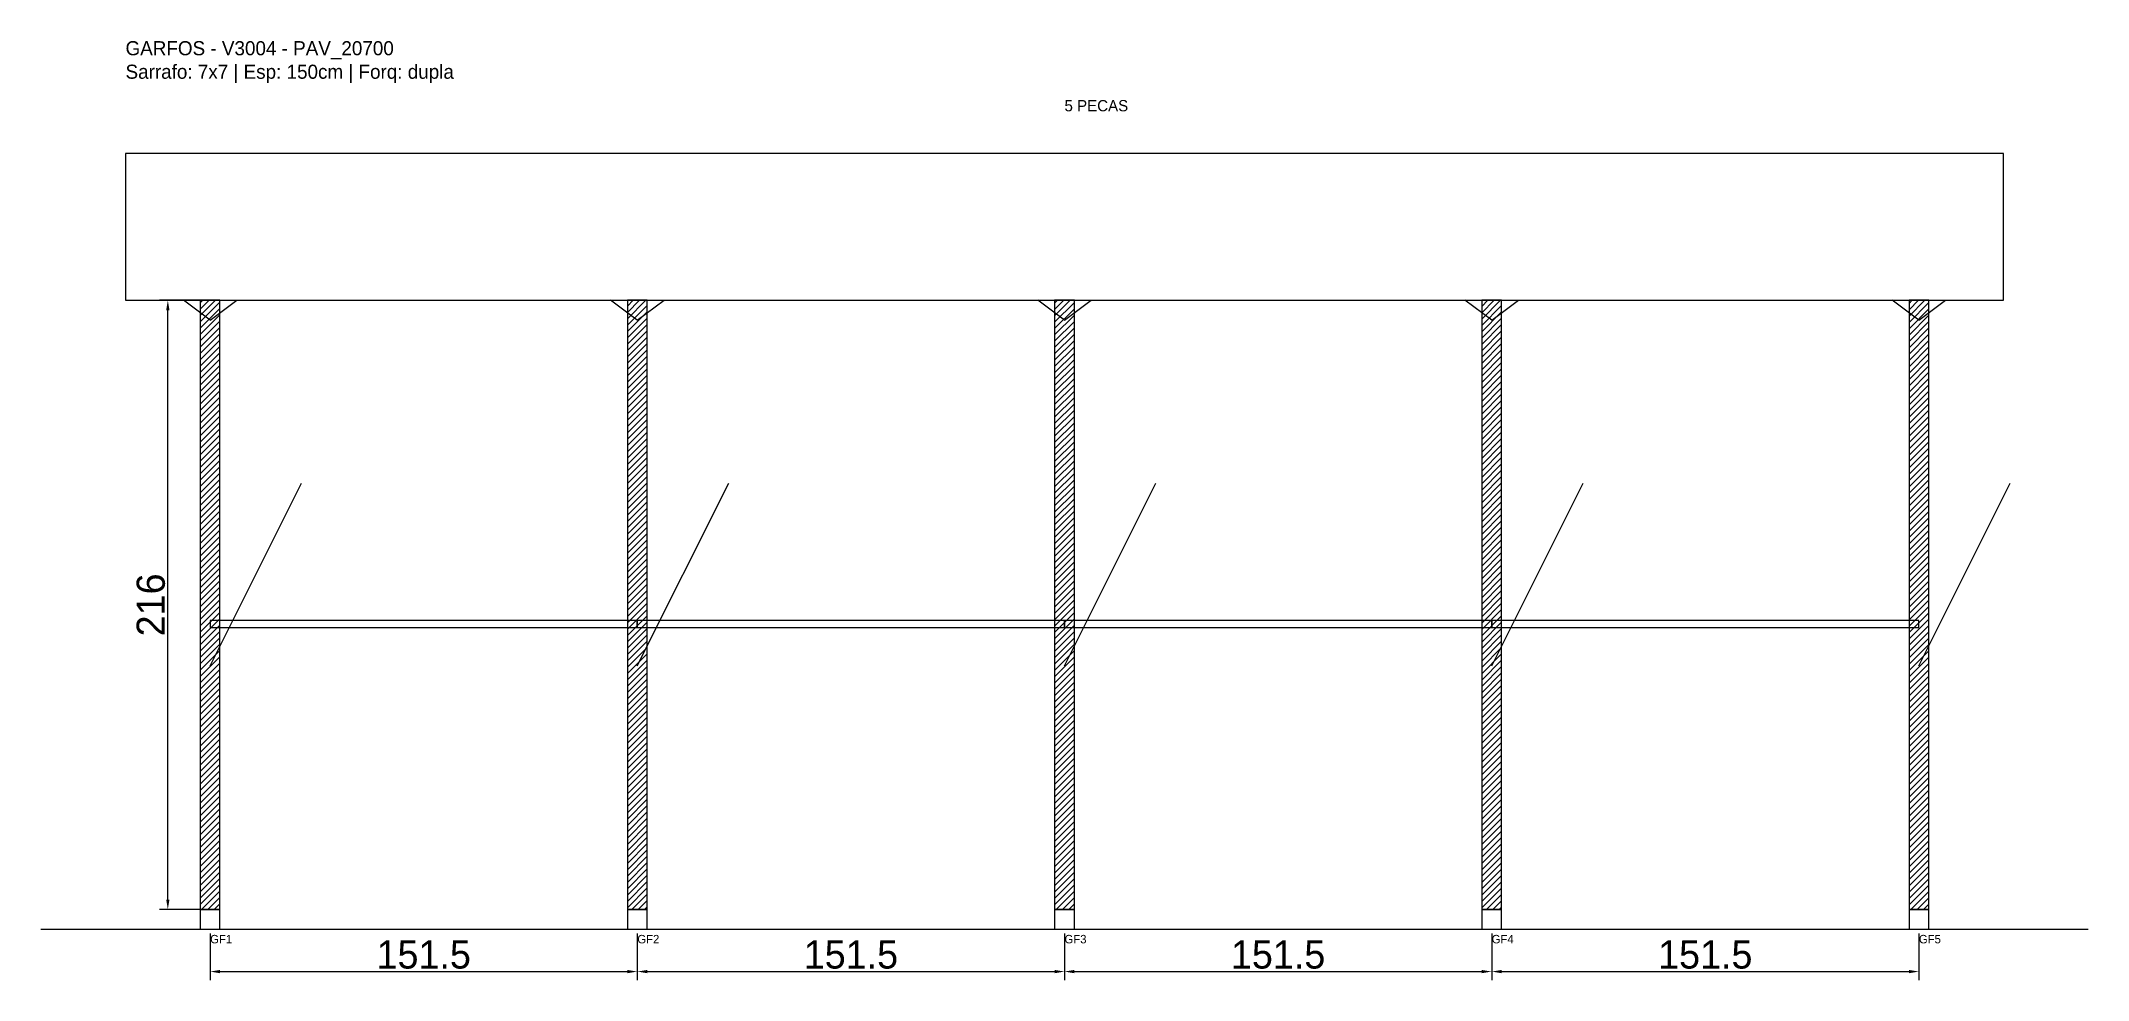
# Model space of a CAD drawing. Header units: metres. Extents: x -30 to 696, y -25 to 308.
import ezdxf

# ---------------------------------------------------------------- set-up
doc = ezdxf.new("R2010")
doc.units = ezdxf.units.M
for name, color, linetype in [('BARRA_ANCORAGEM', 1, 'Continuous'), ('COTA', 241, 'Continuous'), ('GARFOS OK', 3, 'Continuous'), ('NOME DA VIGA', 6, 'Continuous'), ('SARR_7x7', 40, 'Continuous'), ('TIRAS REESCORAMENTO', 252, 'Continuous'), ('VIGAS', 3, 'Continuous')]:
    doc.layers.add(name, color=color, linetype=linetype)
doc.dimstyles.new('EZ DXF', dxfattribs={"dimtxt": 10, "dimasz": 3.5, "dimexe": 3, "dimexo": 1.5, "dimgap": 1, "dimtad": 1, "dimdec": 1, "dimdsep": 46, "dimcen": 2.5, "dimazin": 3, "dimtfac": 1, "dimtmove": 0, "dimatfit": 3})

msp = doc.modelspace()

# ---------------------------------------------------------------- hatches: boundary and pattern name
at = {"layer": 'COTA'}
h = msp.add_hatch(dxfattribs=at)
h.set_pattern_fill('ANSI31', scale=0.5)
h.paths.add_polyline_path([(26.5, 0), (33.5, 0), (33.5, 216), (26.5, 216)])
h = msp.add_hatch(dxfattribs=at)
h.set_pattern_fill('ANSI31', scale=0.5)
h.paths.add_polyline_path([(178, 0), (185, 0), (185, 216), (178, 216)])
h = msp.add_hatch(dxfattribs=at)
h.set_pattern_fill('ANSI31', scale=0.5)
h.paths.add_polyline_path([(329.5, 0), (336.5, 0), (336.5, 216), (329.5, 216)])
h = msp.add_hatch(dxfattribs=at)
h.set_pattern_fill('ANSI31', scale=0.5)
h.paths.add_polyline_path([(481, 0), (488, 0), (488, 216), (481, 216)])
h = msp.add_hatch(dxfattribs=at)
h.set_pattern_fill('ANSI31', scale=0.5)
h.paths.add_polyline_path([(632.5, 0), (639.5, 0), (639.5, 216), (632.5, 216)])

# ---------------------------------------------------------------- linework, layer by layer
at = {"layer": 'BARRA_ANCORAGEM'}
for p, q in [((30, 86.4), (62.4, 151.2)), ((181.5, 86.4), (213.9, 151.2)), ((333, 86.4), (365.4, 151.2)), ((484.5, 86.4), (516.9, 151.2)), ((636, 86.4), (668.4, 151.2))]:
    msp.add_line(p, q, dxfattribs=at)
at = {"layer": 'GARFOS OK'}
for p, q in [((30, 209), (20.5, 216)), ((20.5, 216), (39.5, 216)), ((30, 209), (39.5, 216)), ((181.5, 209), (172, 216)), ((172, 216), (191, 216)), ((181.5, 209), (191, 216)), ((333, 209), (323.5, 216)), ((323.5, 216), (342.5, 216)), ((333, 209), (342.5, 216)), ((484.5, 209), (475, 216)), ((475, 216), (494, 216)), ((484.5, 209), (494, 216)), ((636, 209), (626.5, 216)), ((626.5, 216), (645.5, 216)), ((636, 209), (645.5, 216))]:
    msp.add_line(p, q, dxfattribs=at)
at = {"layer": 'GARFOS OK', "linetype": 'CONTINUOUS'}
msp.add_line((-30, -7), (696, -7), dxfattribs=at)
at = {"layer": 'GARFOS OK'}
for points in [[(26.5, 0), (33.5, 0), (33.5, 216), (26.5, 216), (26.5, 0)], [(178, 0), (185, 0), (185, 216), (178, 216), (178, 0)], [(329.5, 0), (336.5, 0), (336.5, 216), (329.5, 216), (329.5, 0)], [(481, 0), (488, 0), (488, 216), (481, 216), (481, 0)], [(632.5, 0), (639.5, 0), (639.5, 216), (632.5, 216), (632.5, 0)]]:
    msp.add_lwpolyline(points, dxfattribs=at)
at = {"layer": 'SARR_7x7'}
for points in [[(26.5, -7), (33.5, -7), (33.5, 0), (26.5, 0), (26.5, -7)], [(178, -7), (185, -7), (185, 0), (178, 0), (178, -7)], [(329.5, -7), (336.5, -7), (336.5, 0), (329.5, 0), (329.5, -7)], [(481, -7), (488, -7), (488, 0), (481, 0), (481, -7)], [(632.5, -7), (639.5, -7), (639.5, 0), (632.5, 0), (632.5, -7)]]:
    msp.add_lwpolyline(points, dxfattribs=at)
at = {"layer": 'TIRAS REESCORAMENTO'}
for points in [[(30, 100), (181.5, 100), (181.5, 102.5), (30, 102.5), (30, 100)], [(181.5, 100), (333, 100), (333, 102.5), (181.5, 102.5), (181.5, 100)], [(333, 100), (484.5, 100), (484.5, 102.5), (333, 102.5), (333, 100)], [(484.5, 100), (636, 100), (636, 102.5), (484.5, 102.5), (484.5, 100)]]:
    msp.add_lwpolyline(points, dxfattribs=at)
at = {"layer": 'VIGAS'}
msp.add_lwpolyline([(0, 216), (666, 216), (666, 268), (0, 268), (0, 216)], dxfattribs=at)

# ---------------------------------------------------------------- texts
at = {"layer": 'NOME DA VIGA'}
for s, height, p in [('5 PECAS', 4, (333, 283)), ('GF1', 3, (30, -12)), ('GF2', 3, (181.5, -12)), ('GF3', 3, (333, -12)), ('GF4', 3, (484.5, -12)), ('GF5', 3, (636, -12))]:
    msp.add_text(s, height=height, dxfattribs=at).set_placement(p)
at = {"layer": 'NOME DA VIGA', "insert": (0, 293), "char_height": 5, "attachment_point": 7}
msp.add_mtext('GARFOS - V3004 - PAV_20700\\PSarrafo: 7x7 | Esp: 150cm | Forq: dupla', dxfattribs=at)

# ---------------------------------------------------------------- dimensions: what is measured, and where the dimension line sits
at = {"layer": 'COTA'}
msp.add_linear_dim(base=(15, 0), p1=(30, 0), p2=(30, 216), angle=90, dimstyle='EZ DXF', dxfattribs=at).render()
for base, p1, p2 in [((30, -22), (30, -7), (181.5, -7)), ((181.5, -22), (181.5, -7), (333, -7)), ((333, -22), (333, -7), (484.5, -7)), ((484.5, -22), (484.5, -7), (636, -7))]:
    msp.add_linear_dim(base=base, p1=p1, p2=p2, dimstyle='EZ DXF', dxfattribs=at).render()

doc.saveas('drawing.dxf')
